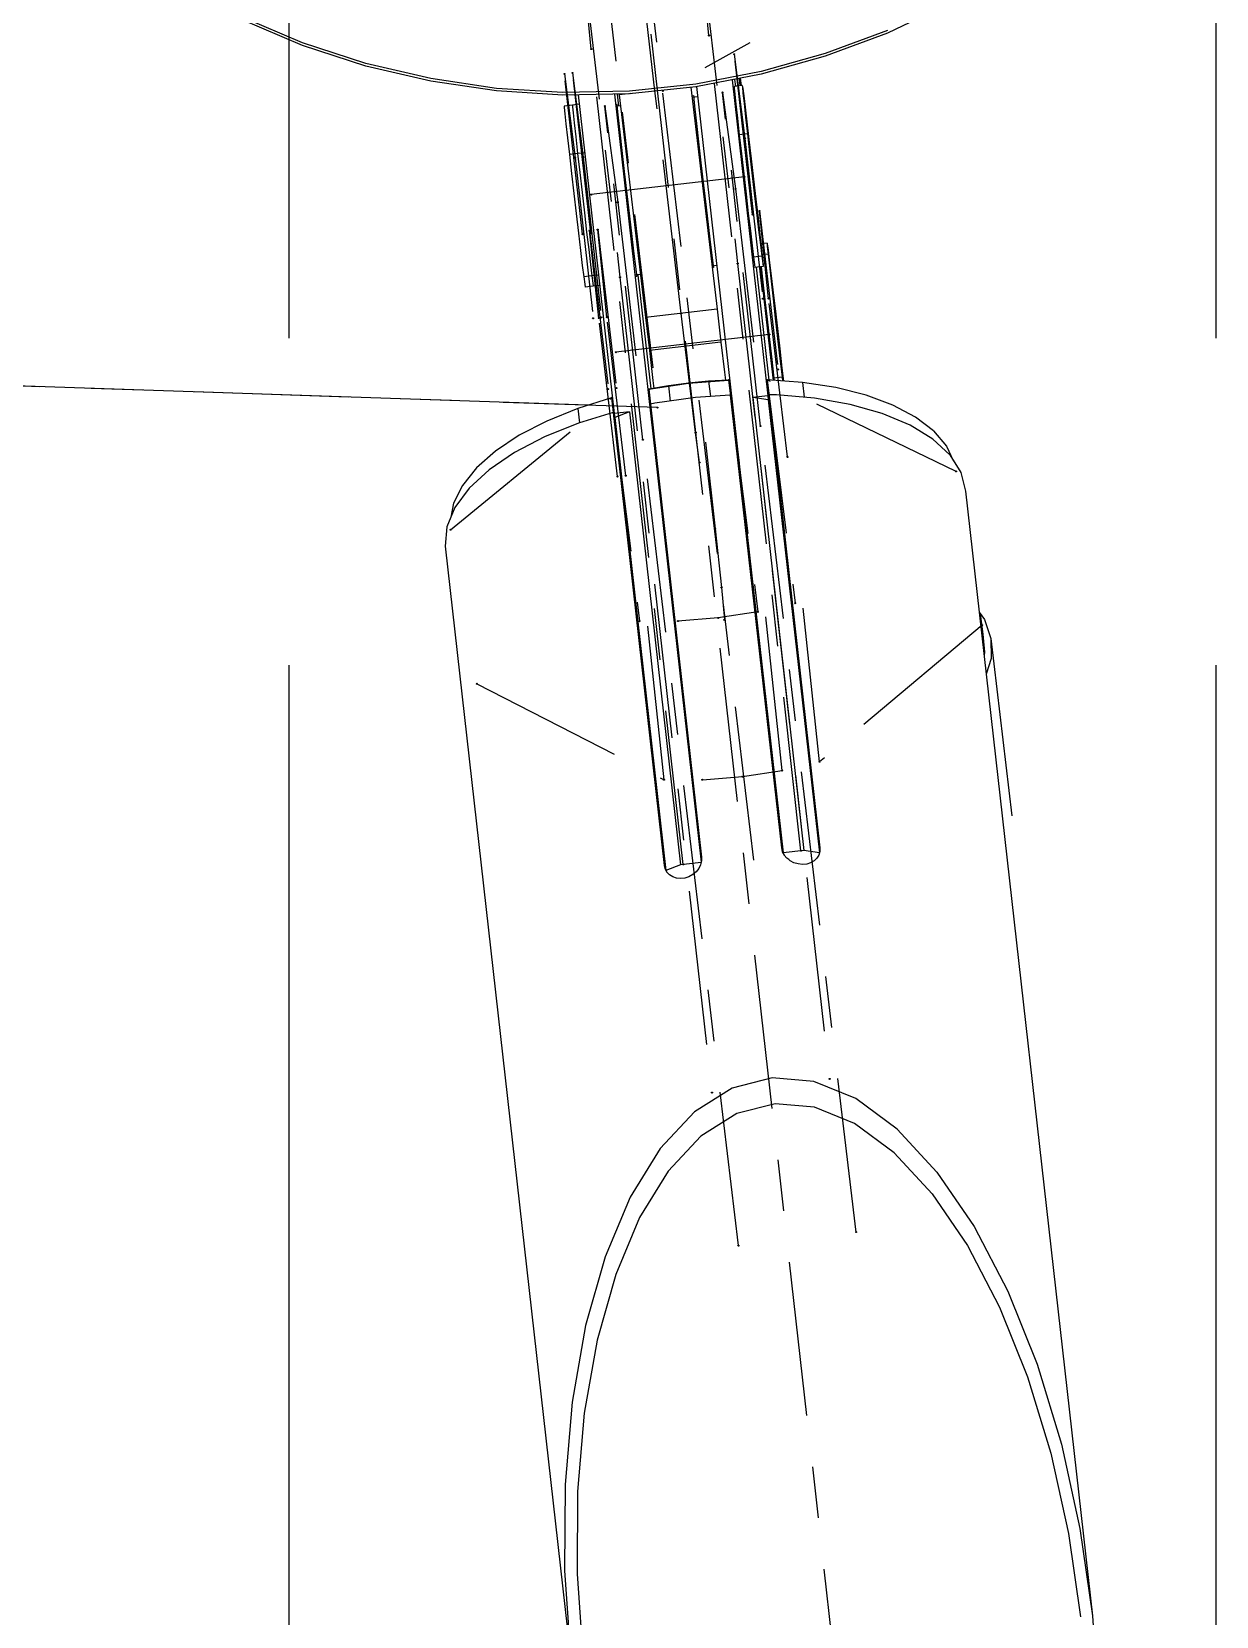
# Model space of a CAD drawing. Header units: millimetres. Extents: x 2368 to 8313, y 7493 to 11698.
# Drawn here: x 6259.59 to 6282.59, y 9108.51 to 9139.28 of the extents above; entities that cross this region are included whole.
import ezdxf

# ---------------------------------------------------------------- set-up
doc = ezdxf.new("R2010")
doc.units = ezdxf.units.MM
for name, pattern in [('CENTER', [50.8, 31.75, -6.35, 6.35, -6.35]), ('XKITLINE00', [0]), ('XKITLINE03', [6, 3, -1, 1, -1])]:
    doc.linetypes.add(name, pattern=pattern)

msp = doc.modelspace()

# ---------------------------------------------------------------- linework, layer by layer
at = {"color": 6, "linetype": 'CENTER'}
for p, q in [((6264.5882, 8739.6288), (6264.5882, 9217.681)), ((6282.5882, 8739.6288), (6282.5882, 9217.681))]:
    msp.add_line(p, q, dxfattribs=at)
at = {"color": 8, "linetype": 'XKITLINE03'}
for p, q in [((6269.5882, 9157.1224), (6275.1186, 9108.1039)), ((6273.609, 9123.1927), (6269.5882, 9157.1224)), ((6271.6882, 9138.1343), (6271.0087, 9144.0472)), ((6282.2821, 9143.907), (6271.8401, 9138.1321)), ((6270.5759, 9141.6914), (6271.7377, 9131.9838)), ((6270.4533, 9138.9451), (6270.2552, 9140.9527)), ((6270.2552, 9140.9527), (6271.0099, 9134.5154)), ((6272.7381, 9139.2092), (6272.54, 9141.2168)), ((6272.54, 9141.2168), (6273.2947, 9134.7795)), ((6274.5246, 9123.3747), (6272.7381, 9139.2092)), ((6272.2398, 9123.1105), (6270.4533, 9138.9451)), ((6273.5811, 9135.7315), (6273.2297, 9138.8456)), ((6273.2297, 9138.8456), (6273.435, 9137.2121)), ((6270.2831, 9135.3503), (6269.9317, 9138.4644)), ((6269.9317, 9138.4644), (6270.137, 9136.8309)), ((6270.442, 9135.3687), (6270.0907, 9138.4828)), ((6270.0907, 9138.4828), (6270.2959, 9136.8492)), ((6272.1995, 9133.8129), (6271.6882, 9138.1343)), ((6273.7393, 9131.6233), (6273.0002, 9138.1024)), ((6273.0002, 9138.1024), (6273.2504, 9136.2334)), ((6271.4545, 9131.3592), (6270.7154, 9137.8383)), ((6270.7154, 9137.8383), (6270.9657, 9135.9693)), ((6273.435, 9137.2121), (6273.7863, 9134.098)), ((6270.137, 9136.8309), (6270.4883, 9133.7167)), ((6270.2959, 9136.8492), (6270.6473, 9133.7351)), ((6273.4286, 9136.4626), (6270.4485, 9136.1181)), ((6273.2504, 9136.2334), (6273.6113, 9133.1883)), ((6270.9657, 9135.9693), (6271.324, 9132.9458)), ((6273.8967, 9134.1016), (6273.7165, 9135.8016)), ((6273.7165, 9135.8016), (6274.0813, 9132.7232)), ((6270.5987, 9133.7204), (6270.4185, 9135.4203)), ((6270.4185, 9135.4203), (6270.7833, 9132.3419)), ((6270.7577, 9133.7388), (6270.5774, 9135.4387)), ((6270.5774, 9135.4387), (6270.9422, 9132.3603)), ((6273.2947, 9134.7795), (6275.0812, 9118.9446)), ((6271.0099, 9134.5154), (6272.7964, 9118.6805)), ((6274.2615, 9131.0232), (6273.8967, 9134.1016)), ((6270.9635, 9130.642), (6270.5987, 9133.7204)), ((6271.1225, 9130.6604), (6270.7577, 9133.7388)), ((6272.4794, 9131.4961), (6272.1995, 9133.8129)), ((6273.9095, 9133.4032), (6270.9294, 9133.0587)), ((6271.7377, 9131.9838), (6255.7691, 9132.5213)), ((6271.5706, 9132.3379), (6272.3419, 9132.4561)), ((6272.3419, 9132.4561), (6273.1203, 9132.517)), ((6273.1203, 9132.517), (6273.686, 9128.0151)), ((6277.5356, 9130.7437), (6273.8657, 9132.5199)), ((6273.8657, 9132.5199), (6274.4107, 9128.1821)), ((6267.721, 9129.6092), (6270.8459, 9132.1708)), ((6270.8459, 9132.1708), (6271.3909, 9127.833)), ((6272.5558, 9130.9195), (6272.4794, 9131.4961)), ((6275.5942, 9115.9704), (6273.7393, 9131.6233)), ((6273.3094, 9115.7063), (6271.4545, 9131.3592)), ((6272.6708, 9131.309), (6272.857, 9129.6299)), ((6272.857, 9129.6299), (6272.9811, 9128.4917)), ((6272.9811, 9128.4917), (6273.0367, 9127.8601)), ((6274.1589, 9124.9344), (6273.7813, 9128.4953)), ((6274.8849, 9125.1047), (6274.5162, 9128.5824)), ((6271.8651, 9124.7557), (6271.4972, 9128.2247)), ((6273.686, 9128.0151), (6272.9147, 9127.8969)), ((6272.9147, 9127.8969), (6272.1363, 9127.8359)), ((6278.0429, 9127.7545), (6274.8849, 9125.1047)), ((6268.2284, 9126.62), (6271.8651, 9124.7557)), ((6273.3872, 9124.815), (6274.1589, 9124.9344)), ((6272.6092, 9124.7552), (6273.3872, 9124.815))]:
    msp.add_line(p, q, dxfattribs=at)
at = {"color": 8, "linetype": 'XKITLINE00'}
for p, q in [((6277.3711, 9139.8098), (6276.2043, 9139.2578)), ((6264.8489, 9139.0678), (6263.6594, 9139.5699)), ((6264.8489, 9139.0169), (6263.6594, 9139.519)), ((6276.2043, 9139.3087), (6274.9946, 9138.8566)), ((6276.2043, 9139.2578), (6274.9946, 9138.8057)), ((6266.0769, 9138.6674), (6264.8489, 9139.0678)), ((6266.0769, 9138.6165), (6264.8489, 9139.0169)), ((6274.9946, 9138.8566), (6273.7507, 9138.5076)), ((6274.9946, 9138.8057), (6273.7507, 9138.4567)), ((6267.3348, 9138.3715), (6266.0769, 9138.6674)), ((6267.3348, 9138.3206), (6266.0769, 9138.6165)), ((6273.7507, 9138.5076), (6272.4814, 9138.2644)), ((6268.6134, 9138.1823), (6267.3348, 9138.3715)), ((6268.6134, 9138.1314), (6267.3348, 9138.3206)), ((6269.9035, 9138.1011), (6268.6134, 9138.1823)), ((6272.4814, 9138.2644), (6271.1959, 9138.1286)), ((6272.4814, 9138.2135), (6271.1959, 9138.0777)), ((6272.3849, 9138.2033), (6272.8949, 9133.8933)), ((6273.7507, 9138.4567), (6272.4814, 9138.2135)), ((6272.4978, 9138.2166), (6274.1769, 9123.3345)), ((6273.1874, 9138.3488), (6273.8797, 9132.2118)), ((6273.3847, 9138.2382), (6273.2258, 9138.2199)), ((6273.2258, 9138.2199), (6273.2272, 9138.1892)), ((6273.2272, 9138.1892), (6273.2388, 9138.072)), ((6273.2352, 9138.3579), (6273.251, 9138.2228)), ((6273.3237, 9138.3749), (6273.3385, 9138.2329)), ((6273.3422, 9138.3784), (6273.354, 9138.2867)), ((6273.354, 9138.2867), (6273.3605, 9138.2354)), ((6273.3847, 9138.2382), (6273.3934, 9138.1808)), ((6273.3847, 9138.2382), (6273.3862, 9138.2076)), ((6273.3862, 9138.2076), (6273.3977, 9138.0904)), ((6273.3934, 9138.1808), (6273.4118, 9138.0381)), ((6269.9035, 9138.0503), (6268.6134, 9138.1314)), ((6271.1959, 9138.1286), (6269.9035, 9138.1011)), ((6271.1959, 9138.0777), (6269.9035, 9138.0503)), ((6270.0867, 9137.857), (6269.9278, 9137.8386)), ((6270.2221, 9137.8727), (6270.0867, 9137.857)), ((6270.0867, 9137.857), (6270.0882, 9137.8264)), ((6270.0867, 9137.857), (6270.0882, 9137.8264)), ((6270.2013, 9138.0566), (6270.8996, 9131.8673)), ((6270.9041, 9138.0715), (6272.5874, 9123.1512)), ((6270.9507, 9137.866), (6270.9276, 9137.8634)), ((6270.9507, 9137.866), (6270.9559, 9137.8364)), ((6270.9507, 9137.866), (6270.957, 9137.7917)), ((6270.9529, 9138.0725), (6270.9802, 9137.8393)), ((6270.9907, 9138.0733), (6270.9929, 9138.0539)), ((6271.1661, 9138.0739), (6270.9929, 9138.0539)), ((6270.9929, 9138.0539), (6271.5041, 9133.7325)), ((6271.2225, 9138.0805), (6271.1987, 9138.0777)), ((6272.4408, 9138.0383), (6272.405, 9138.0341)), ((6272.5203, 9138.0173), (6272.4085, 9138.0044)), ((6272.4408, 9138.0383), (6272.4459, 9138.0087)), ((6272.4408, 9138.0383), (6272.4471, 9137.964)), ((6272.4471, 9137.964), (6272.4662, 9137.7811)), ((6273.2331, 9138.1299), (6273.2123, 9138.1275)), ((6273.236, 9138.1), (6273.2157, 9138.0977)), ((6273.2388, 9138.072), (6273.2599, 9137.8741)), ((6273.2599, 9137.8741), (6273.2894, 9137.6054)), ((6273.3977, 9138.0904), (6273.4188, 9137.8925)), ((6273.4118, 9138.0381), (6273.4034, 9138.0371)), ((6273.4118, 9138.0381), (6273.4391, 9137.8173)), ((6273.4188, 9137.8925), (6273.4484, 9137.6238)), ((6269.9278, 9137.8386), (6269.9292, 9137.808)), ((6269.9292, 9137.808), (6269.9408, 9137.6908)), ((6269.9408, 9137.6908), (6269.9619, 9137.4929)), ((6270.0882, 9137.8264), (6270.0997, 9137.7092)), ((6270.0882, 9137.8264), (6270.0997, 9137.7092)), ((6270.0997, 9137.7092), (6270.1208, 9137.5112)), ((6270.0997, 9137.7092), (6270.1208, 9137.5112)), ((6271.0178, 9137.8436), (6270.9309, 9137.8336)), ((6270.957, 9137.7917), (6270.9761, 9137.6088)), ((6270.9761, 9137.6088), (6271.0066, 9137.3299)), ((6272.4662, 9137.7811), (6272.4966, 9137.5021)), ((6273.2894, 9137.6054), (6273.3259, 9137.2794)), ((6273.4391, 9137.8173), (6273.4738, 9137.5295)), ((6273.4484, 9137.6238), (6273.4849, 9137.2978)), ((6269.9619, 9137.4929), (6269.9914, 9137.2242)), ((6270.1208, 9137.5112), (6270.1504, 9137.2425)), ((6270.1208, 9137.5112), (6270.1504, 9137.2425)), ((6270.1504, 9137.2425), (6270.1869, 9136.9165)), ((6270.1504, 9137.2425), (6270.1869, 9136.9165)), ((6271.0066, 9137.3299), (6271.0464, 9136.9738)), ((6272.4966, 9137.5021), (6272.5365, 9137.146)), ((6273.4849, 9137.2978), (6273.3259, 9137.2794)), ((6273.3259, 9137.2794), (6273.3676, 9136.9124)), ((6273.4738, 9137.5295), (6273.5142, 9137.1891)), ((6273.4849, 9137.2978), (6273.5265, 9136.9308)), ((6269.9914, 9137.2242), (6270.0279, 9136.8982)), ((6270.3281, 9136.9329), (6270.1869, 9136.9165)), ((6271.0464, 9136.9738), (6271.0929, 9136.5648)), ((6272.5365, 9137.146), (6272.5829, 9136.7371)), ((6273.5142, 9137.1891), (6273.5582, 9136.8132)), ((6273.5265, 9136.9308), (6273.5713, 9136.5413)), ((6270.1869, 9136.9165), (6270.0279, 9136.8982)), ((6270.0279, 9136.8982), (6270.0696, 9136.5312)), ((6270.1869, 9136.9165), (6270.2286, 9136.5496)), ((6270.1869, 9136.9165), (6270.2286, 9136.5496)), ((6272.5829, 9136.7371), (6272.6329, 9136.3032)), ((6273.3676, 9136.9124), (6273.4123, 9136.5229)), ((6273.5582, 9136.8132), (6273.6038, 9136.4207)), ((6270.0696, 9136.5312), (6270.1143, 9136.1417)), ((6270.2286, 9136.5496), (6270.2733, 9136.1601)), ((6270.2286, 9136.5496), (6270.2733, 9136.1601)), ((6271.0929, 9136.5648), (6271.1428, 9136.131)), ((6273.4123, 9136.5229), (6273.4579, 9136.1304)), ((6273.5713, 9136.5413), (6273.6168, 9136.1488)), ((6273.6038, 9136.4207), (6273.6485, 9136.0312)), ((6270.1143, 9136.1417), (6270.1599, 9135.7492)), ((6270.2733, 9136.1601), (6270.3188, 9135.7675)), ((6270.2733, 9136.1601), (6270.3188, 9135.7675)), ((6271.1428, 9136.131), (6271.1928, 9135.7017)), ((6272.6329, 9136.3032), (6272.6829, 9135.8739)), ((6273.4579, 9136.1304), (6273.5019, 9135.7545)), ((6273.6168, 9136.1488), (6273.6609, 9135.7729)), ((6273.6485, 9136.0312), (6273.6901, 9135.6642)), ((6270.1599, 9135.7492), (6270.2039, 9135.3733)), ((6270.3188, 9135.7675), (6270.3629, 9135.3916)), ((6270.3188, 9135.7675), (6270.3629, 9135.3916)), ((6271.1928, 9135.7017), (6271.2395, 9135.3062)), ((6272.6829, 9135.8739), (6272.7296, 9135.4785)), ((6273.5019, 9135.7545), (6273.5423, 9135.4141)), ((6273.6609, 9135.7729), (6273.7013, 9135.4325)), ((6270.3629, 9135.3916), (6270.4033, 9135.0513)), ((6270.3629, 9135.3916), (6270.4033, 9135.0513)), ((6272.7296, 9135.4785), (6272.7697, 9135.1439)), ((6273.5423, 9135.4141), (6273.577, 9135.1263)), ((6273.6901, 9135.6642), (6273.674, 9135.6623)), ((6273.6901, 9135.6642), (6273.7267, 9135.3382)), ((6273.7013, 9135.4325), (6273.7359, 9135.1447)), ((6270.2039, 9135.3733), (6270.2443, 9135.0329)), ((6271.2395, 9135.3062), (6271.2797, 9134.9716)), ((6272.7697, 9135.1439), (6272.8006, 9134.8929)), ((6273.577, 9135.1263), (6273.6042, 9134.9055)), ((6273.7267, 9135.3382), (6273.7562, 9135.0695)), ((6273.865, 9135.1771), (6273.7339, 9135.162)), ((6273.7359, 9135.1447), (6273.7632, 9134.9239)), ((6273.865, 9135.1771), (6273.8706, 9135.1113)), ((6273.8697, 9135.1549), (6273.8843, 9135.0458)), ((6273.8706, 9135.1113), (6273.8861, 9134.9608)), ((6270.2443, 9135.0329), (6270.279, 9134.7451)), ((6270.4033, 9135.0513), (6270.4379, 9134.7635)), ((6270.4033, 9135.0513), (6270.4379, 9134.7635)), ((6271.2797, 9134.9716), (6271.3106, 9134.7206)), ((6272.8006, 9134.8929), (6272.8202, 9134.7426)), ((6273.6147, 9134.8245), (6273.5854, 9134.8211)), ((6273.6186, 9134.7947), (6273.5887, 9134.7913)), ((6273.7632, 9134.9239), (6273.6042, 9134.9055)), ((6273.6042, 9134.9055), (6273.6227, 9134.7628)), ((6273.7562, 9135.0695), (6273.7773, 9134.8716)), ((6273.8861, 9134.9608), (6273.7604, 9134.9463)), ((6273.7632, 9134.9239), (6273.7816, 9134.7812)), ((6273.7773, 9134.8716), (6273.7888, 9134.7544)), ((6273.7816, 9134.7812), (6273.7903, 9134.7237)), ((6273.8843, 9135.0458), (6273.9081, 9134.8552)), ((6273.8861, 9134.9608), (6273.9107, 9134.7331)), ((6273.9081, 9134.8552), (6273.94, 9134.5927)), ((6270.279, 9134.7451), (6270.3063, 9134.5243)), ((6270.4652, 9134.5427), (6270.3063, 9134.5243)), ((6270.3063, 9134.5243), (6270.3247, 9134.3816)), ((6270.4379, 9134.7635), (6270.4652, 9134.5427)), ((6270.4379, 9134.7635), (6270.4652, 9134.5427)), ((6270.5961, 9134.5578), (6270.4652, 9134.5427)), ((6270.4652, 9134.5427), (6270.4836, 9134.4)), ((6270.4652, 9134.5427), (6270.4836, 9134.4)), ((6271.4052, 9134.5691), (6271.3006, 9134.557)), ((6271.3369, 9134.531), (6271.304, 9134.5272)), ((6271.3106, 9134.7206), (6271.3301, 9134.5703)), ((6271.3301, 9134.5703), (6271.3369, 9134.531)), ((6271.3344, 9134.5609), (6271.3369, 9134.531)), ((6271.3576, 9134.5556), (6271.3351, 9134.553)), ((6271.3567, 9134.5635), (6271.3576, 9134.5556)), ((6271.3576, 9134.5556), (6271.6071, 9132.3441)), ((6272.89, 9134.7407), (6272.7959, 9134.7298)), ((6272.827, 9134.7032), (6272.7994, 9134.7)), ((6272.8202, 9134.7426), (6272.827, 9134.7032)), ((6272.8244, 9134.7331), (6272.827, 9134.7032)), ((6273.6227, 9134.7628), (6273.6314, 9134.7054)), ((6273.7903, 9134.7237), (6273.6314, 9134.7054)), ((6273.6549, 9134.7081), (6273.9021, 9132.5173)), ((6273.7312, 9134.7169), (6273.7495, 9134.5571)), ((6273.7495, 9134.5571), (6273.8357, 9133.8096)), ((6273.7512, 9134.7192), (6273.7517, 9134.7147)), ((6273.7517, 9134.7147), (6273.7843, 9134.4212)), ((6273.9107, 9134.7331), (6273.9432, 9134.4396)), ((6273.94, 9134.5927), (6273.9783, 9134.2716)), ((6270.3247, 9134.3816), (6270.3334, 9134.3241)), ((6270.4923, 9134.3425), (6270.3334, 9134.3241)), ((6270.4836, 9134.4), (6270.4923, 9134.3425)), ((6270.4836, 9134.4), (6270.4923, 9134.3425)), ((6270.6187, 9134.3571), (6270.4923, 9134.3425)), ((6273.7843, 9134.4212), (6273.8231, 9134.0767)), ((6273.9432, 9134.4396), (6273.982, 9134.095)), ((6273.9783, 9134.2716), (6273.9624, 9134.2697)), ((6273.9783, 9134.2716), (6274.0212, 9133.9077)), ((6272.8949, 9133.8933), (6271.5041, 9133.7325)), ((6272.8949, 9133.8933), (6272.971, 9133.2526)), ((6273.8231, 9134.0767), (6273.8663, 9133.6984)), ((6273.982, 9134.095), (6274.0252, 9133.7167)), ((6274.0212, 9133.9077), (6274.0664, 9133.5195)), ((6271.5041, 9133.7325), (6271.5802, 9133.0918)), ((6273.8357, 9133.8096), (6273.9221, 9133.0661)), ((6273.8663, 9133.6984), (6273.9116, 9133.3053)), ((6274.0252, 9133.7167), (6274.0705, 9133.3236)), ((6272.971, 9133.2526), (6271.5802, 9133.0918)), ((6272.971, 9133.2526), (6273.0406, 9132.6716)), ((6273.9116, 9133.3053), (6273.9568, 9132.9171)), ((6274.0664, 9133.5195), (6274.1117, 9133.1264)), ((6274.0705, 9133.3236), (6274.1157, 9132.9354)), ((6271.5802, 9133.0918), (6271.6499, 9132.5108)), ((6273.9221, 9133.0661), (6273.9871, 9132.5112)), ((6274.1117, 9133.1264), (6274.1549, 9132.7481)), ((6274.1157, 9132.9354), (6274.1586, 9132.5716)), ((6273.0406, 9132.6716), (6273.0598, 9132.5134)), ((6273.9568, 9132.9171), (6273.9996, 9132.5532)), ((6274.1549, 9132.7481), (6274.1832, 9132.4971)), ((6270.3918, 9132.0291), (6259.0817, 9132.4098)), ((6271.9541, 9132.404), (6271.5706, 9132.3379)), ((6271.5706, 9132.3379), (6271.6033, 9132.0487)), ((6271.6499, 9132.5108), (6271.6688, 9132.3548)), ((6272.3419, 9132.4561), (6271.9541, 9132.404)), ((6271.9541, 9132.404), (6271.9873, 9132.1102)), ((6272.7314, 9132.4938), (6272.3419, 9132.4561)), ((6273.1203, 9132.517), (6272.7314, 9132.4938)), ((6272.7314, 9132.4938), (6272.7645, 9132.2001)), ((6273.1203, 9132.517), (6273.153, 9132.227)), ((6273.1203, 9132.517), (6273.3219, 9130.9121)), ((6274.5537, 9132.4705), (6273.8657, 9132.5199)), ((6273.8657, 9132.5199), (6273.8983, 9132.2313)), ((6273.887, 9132.331), (6273.8666, 9132.3286)), ((6274.1586, 9132.5716), (6273.9996, 9132.5532)), ((6273.9996, 9132.5532), (6274.0048, 9132.5099)), ((6274.1586, 9132.5716), (6274.1673, 9132.4982)), ((6275.1996, 9132.3708), (6274.5537, 9132.4705)), ((6274.5537, 9132.4705), (6274.586, 9132.1841)), ((6275.7893, 9132.2233), (6275.1996, 9132.3708)), ((6270.8459, 9132.1708), (6270.1898, 9131.966)), ((6270.8459, 9132.1708), (6270.8781, 9131.8853)), ((6270.8459, 9132.1708), (6271.047, 9130.5696)), ((6270.8832, 9132.0125), (6270.8636, 9132.0132)), ((6271.6879, 9132.0673), (6271.6025, 9132.0485)), ((6271.6025, 9132.0485), (6272.595, 9123.2515)), ((6272.4757, 9132.1801), (6271.6879, 9132.0673)), ((6273.1522, 9132.2269), (6272.4757, 9132.1801)), ((6273.1522, 9132.2269), (6274.1447, 9123.4299)), ((6273.16, 9132.1651), (6273.3616, 9130.5602)), ((6273.8797, 9132.2118), (6273.5872, 9132.178)), ((6273.5872, 9132.178), (6274.5796, 9123.381)), ((6273.8896, 9132.1334), (6273.5872, 9132.178)), ((6273.8797, 9132.2118), (6273.8896, 9132.1334)), ((6273.8896, 9132.1334), (6274.8819, 9123.3381)), ((6273.8975, 9132.2313), (6274.89, 9123.4343)), ((6274.0461, 9132.2304), (6273.8975, 9132.2313)), ((6274.7899, 9132.1666), (6274.0461, 9132.2304)), ((6275.4815, 9132.0452), (6274.7899, 9132.1666)), ((6276.1038, 9131.869), (6275.4815, 9132.0452)), ((6276.3098, 9132.0309), (6275.7893, 9132.2233)), ((6276.7499, 9131.798), (6276.3098, 9132.0309)), ((6269.5871, 9131.7221), (6269.0508, 9131.4443)), ((6270.1898, 9131.966), (6269.5871, 9131.7221)), ((6270.1898, 9131.966), (6270.2214, 9131.6856)), ((6270.8773, 9131.885), (6270.2035, 9131.6802)), ((6270.8773, 9131.885), (6271.8697, 9123.088)), ((6270.8856, 9131.8189), (6271.0867, 9130.2177)), ((6271.192, 9131.9011), (6270.8996, 9131.8673)), ((6270.8996, 9131.8673), (6270.9095, 9131.7889)), ((6271.192, 9131.9011), (6270.9095, 9131.7889)), ((6270.9095, 9131.7889), (6271.902, 9122.9919)), ((6271.192, 9131.9011), (6272.1846, 9123.1042)), ((6271.6093, 9131.9881), (6271.5904, 9131.9887)), ((6276.6415, 9131.6426), (6276.1038, 9131.869)), ((6277.0999, 9131.5297), (6276.7499, 9131.798)), ((6269.0508, 9131.4443), (6268.5928, 9131.1389)), ((6269.5434, 9131.4154), (6268.9603, 9131.1114)), ((6270.2035, 9131.6802), (6269.5434, 9131.4154)), ((6273.237, 9131.6648), (6273.2231, 9131.6632)), ((6273.2389, 9131.6481), (6273.2252, 9131.6465)), ((6273.9631, 9131.6491), (6273.9445, 9131.647)), ((6277.0814, 9131.3713), (6276.6415, 9131.6426)), ((6277.0999, 9131.5297), (6277.3521, 9131.2317)), ((6268.5928, 9131.1389), (6268.223, 9130.8124)), ((6268.9603, 9131.1114), (6268.4684, 9130.7757)), ((6270.9665, 9131.2839), (6270.953, 9131.2824)), ((6271.6773, 9131.3849), (6271.6587, 9131.3828)), ((6277.4126, 9131.062), (6277.0814, 9131.3713)), ((6277.3521, 9131.2317), (6277.4812, 9130.9533)), ((6268.223, 9130.8124), (6267.9496, 9130.4719)), ((6268.4684, 9130.7757), (6268.08, 9130.4166)), ((6277.4126, 9131.062), (6277.627, 9130.7222)), ((6267.9496, 9130.4719), (6267.7784, 9130.1251)), ((6277.627, 9130.7222), (6277.7193, 9130.3603)), ((6268.08, 9130.4166), (6267.8045, 9130.043)), ((6277.7193, 9130.3603), (6280.1836, 9108.5174)), ((6267.8045, 9130.043), (6267.6489, 9129.6639)), ((6267.7784, 9130.1251), (6267.7277, 9129.856)), ((6267.6489, 9129.6639), (6267.6167, 9129.2889)), ((6267.6167, 9129.2889), (6270.0535, 9107.6904)), ((6277.9845, 9128.0098), (6278.0857, 9127.8688)), ((6273.6839, 9127.7039), (6273.663, 9127.6993)), ((6274.3921, 9127.8467), (6274.374, 9127.8396)), ((6274.3999, 9127.7777), (6274.3813, 9127.7756)), ((6277.9875, 9127.9827), (6278.0109, 9127.9283)), ((6278.0109, 9127.9283), (6278.0521, 9127.5805)), ((6278.0109, 9127.9283), (6278.0481, 9127.5775)), ((6278.0857, 9127.8688), (6278.2127, 9127.4983)), ((6271.3899, 9127.5303), (6271.3685, 9127.5305)), ((6278.0481, 9127.5775), (6278.0387, 9127.5293)), ((6278.0464, 9127.5938), (6278.0521, 9127.5805)), ((6278.0521, 9127.5805), (6278.0893, 9127.2297)), ((6278.2127, 9127.4983), (6278.2157, 9127.1116)), ((6278.2127, 9127.4983), (6278.621, 9124.0533)), ((6278.0893, 9127.2297), (6278.0786, 9127.175)), ((6278.2157, 9127.1116), (6278.1206, 9126.8026)), ((6274.7485, 9124.6878), (6274.7299, 9124.6856)), ((6274.1447, 9123.4299), (6274.1622, 9123.3581)), ((6274.89, 9123.4343), (6274.8888, 9123.3619)), ((6271.8697, 9123.088), (6271.8869, 9123.0183)), ((6272.1846, 9123.1042), (6271.902, 9122.9919)), ((6272.5875, 9123.1507), (6272.1846, 9123.1042)), ((6272.575, 9123.1024), (6272.5387, 9123.0312)), ((6272.594, 9123.1771), (6272.575, 9123.1024)), ((6272.595, 9123.2515), (6272.594, 9123.1771)), ((6274.1622, 9123.3581), (6274.1973, 9123.2912)), ((6274.5796, 9123.381), (6274.1769, 9123.3345)), ((6274.1973, 9123.2912), (6274.2483, 9123.2326)), ((6274.2872, 9123.2038), (6274.2483, 9123.2326)), ((6274.3128, 9123.1833), (6274.2872, 9123.2038)), ((6274.388, 9123.1441), (6274.3128, 9123.1833)), ((6274.4696, 9123.1196), (6274.388, 9123.1441)), ((6274.5535, 9123.111), (6274.4696, 9123.1196)), ((6274.6356, 9123.1186), (6274.5535, 9123.111)), ((6274.8814, 9123.3364), (6274.5796, 9123.381)), ((6274.7118, 9123.1422), (6274.6356, 9123.1186)), ((6274.7782, 9123.1806), (6274.7118, 9123.1422)), ((6274.8314, 9123.2318), (6274.7782, 9123.1806)), ((6274.8689, 9123.2933), (6274.8314, 9123.2318)), ((6274.8888, 9123.3619), (6274.8689, 9123.2933)), ((6271.8869, 9123.0183), (6271.9212, 9122.9576)), ((6271.9345, 9122.9447), (6271.9212, 9122.9576)), ((6271.9345, 9122.9447), (6271.9713, 9122.9063)), ((6272.0346, 9122.8674), (6271.9713, 9122.9063)), ((6272.1078, 9122.8438), (6272.0346, 9122.8674)), ((6272.1872, 9122.8366), (6272.1078, 9122.8438)), ((6272.2688, 9122.8462), (6272.1872, 9122.8366)), ((6272.3487, 9122.8721), (6272.2688, 9122.8462)), ((6272.4226, 9122.9131), (6272.3487, 9122.8721)), ((6272.4871, 9122.967), (6272.4226, 9122.9131)), ((6272.5387, 9123.0312), (6272.4871, 9122.967)), ((6273.9666, 9118.9655), (6273.1885, 9118.7671)), ((6274.7732, 9118.8964), (6273.9666, 9118.9655)), ((6275.5882, 9118.5616), (6274.7732, 9118.8964)), ((6273.1885, 9118.7671), (6272.4578, 9118.3061)), ((6274.0201, 9118.4609), (6273.2781, 9118.2717)), ((6274.7892, 9118.395), (6274.0201, 9118.4609)), ((6276.3917, 9117.9693), (6275.5882, 9118.5616)), ((6272.4578, 9118.3061), (6271.7927, 9117.5939)), ((6273.2781, 9118.2717), (6272.5814, 9117.8321)), ((6275.5664, 9118.0758), (6274.7892, 9118.395)), ((6276.3325, 9117.511), (6275.5664, 9118.0758)), ((6276.3917, 9117.9693), (6277.1638, 9117.1341)), ((6271.7927, 9117.5939), (6271.2095, 9116.6481)), ((6272.5814, 9117.8321), (6271.9472, 9117.153)), ((6276.3325, 9117.511), (6277.0688, 9116.7146)), ((6271.9472, 9117.153), (6271.3911, 9116.2511)), ((6277.1638, 9117.1341), (6277.8856, 9116.0766)), ((6271.2095, 9116.6481), (6270.7225, 9115.4918)), ((6277.0688, 9116.7146), (6277.757, 9115.7062)), ((6271.3911, 9116.2511), (6270.9267, 9115.1486)), ((6277.8856, 9116.0766), (6278.5392, 9114.8227)), ((6277.757, 9115.7062), (6278.3803, 9114.5105)), ((6270.7225, 9115.4918), (6270.3438, 9114.1537)), ((6270.9267, 9115.1486), (6270.5656, 9113.8726)), ((6278.5392, 9114.8227), (6279.1086, 9113.4034)), ((6278.3803, 9114.5105), (6278.9232, 9113.1572)), ((6270.3438, 9114.1537), (6270.0826, 9112.6666)), ((6270.5656, 9113.8726), (6270.3166, 9112.4546)), ((6279.1086, 9113.4034), (6279.5798, 9111.8535)), ((6278.9232, 9113.1572), (6279.3725, 9111.6793)), ((6270.0826, 9112.6666), (6269.9455, 9111.0671)), ((6270.3166, 9112.4546), (6270.1858, 9110.9294)), ((6279.5798, 9111.8535), (6279.9411, 9110.2114)), ((6279.3725, 9111.6793), (6279.717, 9110.1135)), ((6269.9455, 9111.0671), (6269.9357, 9109.3947)), ((6270.1858, 9110.9294), (6270.1765, 9109.3347)), ((6279.9411, 9110.2114), (6280.1836, 9108.5174)), ((6279.717, 9110.1135), (6279.9483, 9108.4982)), ((6269.9357, 9109.3947), (6270.0535, 9107.6904)), ((6270.1765, 9109.3347), (6270.2888, 9107.7097)), ((6280.1836, 9108.5174), (6280.3015, 9106.8132))]:
    msp.add_line(p, q, dxfattribs=at)
for centre in [(6272.7381, 9139.2092), (6272.7381, 9139.2092), (6270.4533, 9138.9451), (6270.4533, 9138.9451), (6273.2297, 9138.8456), (6273.2297, 9138.8456), (6269.9317, 9138.4644), (6269.9317, 9138.4644), (6270.0907, 9138.4828), (6270.0907, 9138.4828), (6270.7154, 9137.8383), (6270.7154, 9137.8383), (6271.6882, 9138.1343), (6271.6882, 9138.1343), (6271.8401, 9138.1321), (6273.0002, 9138.1024), (6273.0002, 9138.1024), (6273.435, 9137.2121), (6273.435, 9137.2121), (6270.137, 9136.8309), (6270.137, 9136.8309), (6270.2959, 9136.8492), (6270.2959, 9136.8492), (6273.4286, 9136.4626), (6270.4485, 9136.1181), (6273.2504, 9136.2334), (6273.2504, 9136.2334), (6270.9657, 9135.9693), (6270.9657, 9135.9693), (6273.5811, 9135.7315), (6273.7165, 9135.8016), (6273.7165, 9135.8016), (6270.4185, 9135.4203), (6270.4185, 9135.4203), (6270.5774, 9135.4387), (6270.5774, 9135.4387), (6270.2831, 9135.3503), (6270.442, 9135.3687), (6273.2947, 9134.7795), (6273.2947, 9134.7795), (6271.0099, 9134.5154), (6271.0099, 9134.5154), (6273.7863, 9134.098), (6273.8967, 9134.1016), (6273.8967, 9134.1016), (6270.4883, 9133.7167), (6270.5987, 9133.7204), (6270.5987, 9133.7204), (6270.6473, 9133.7351), (6270.7577, 9133.7388), (6270.7577, 9133.7388), (6272.1995, 9133.8129), (6272.1995, 9133.8129), (6273.9095, 9133.4032), (6270.9294, 9133.0587), (6274.0813, 9132.7232), (6270.7833, 9132.3419), (6270.9422, 9132.3603), (6271.5706, 9132.3379), (6272.3419, 9132.4561), (6272.3419, 9132.4561), (6273.1203, 9132.517), (6273.1203, 9132.517), (6273.8657, 9132.5199), (6273.8657, 9132.5199), (6270.8459, 9132.1708), (6270.8459, 9132.1708), (6271.7377, 9131.9838), (6271.7377, 9131.9838), (6272.4794, 9131.4961), (6272.4794, 9131.4961), (6273.7393, 9131.6233), (6273.7393, 9131.6233), (6271.4545, 9131.3592), (6271.4545, 9131.3592), (6272.5558, 9130.9195), (6274.2615, 9131.0232), (6270.9635, 9130.642), (6271.1225, 9130.6604), (6277.5356, 9130.7437), (6267.721, 9129.6092), (6272.857, 9129.6299), (6272.857, 9129.6299), (6272.9811, 9128.4917), (6272.9811, 9128.4917), (6273.686, 9128.0151), (6273.686, 9128.0151), (6274.4107, 9128.1821), (6271.3909, 9127.833), (6272.1363, 9127.8359), (6272.9147, 9127.8969), (6272.9147, 9127.8969), (6273.0367, 9127.8601), (6278.0429, 9127.7545), (6268.2284, 9126.62), (6274.1589, 9124.9344), (6274.1589, 9124.9344), (6274.8849, 9125.1047), (6274.8849, 9125.1047), (6271.8651, 9124.7557), (6271.8651, 9124.7557), (6272.6092, 9124.7552), (6273.3872, 9124.815), (6273.3872, 9124.815), (6274.5246, 9123.3747), (6272.2398, 9123.1105), (6275.0812, 9118.9446), (6272.7964, 9118.6805), (6273.3094, 9115.7063), (6275.5942, 9115.9704)]:
    msp.add_circle(centre, 0.01, dxfattribs=at)

doc.saveas('drawing.dxf')
